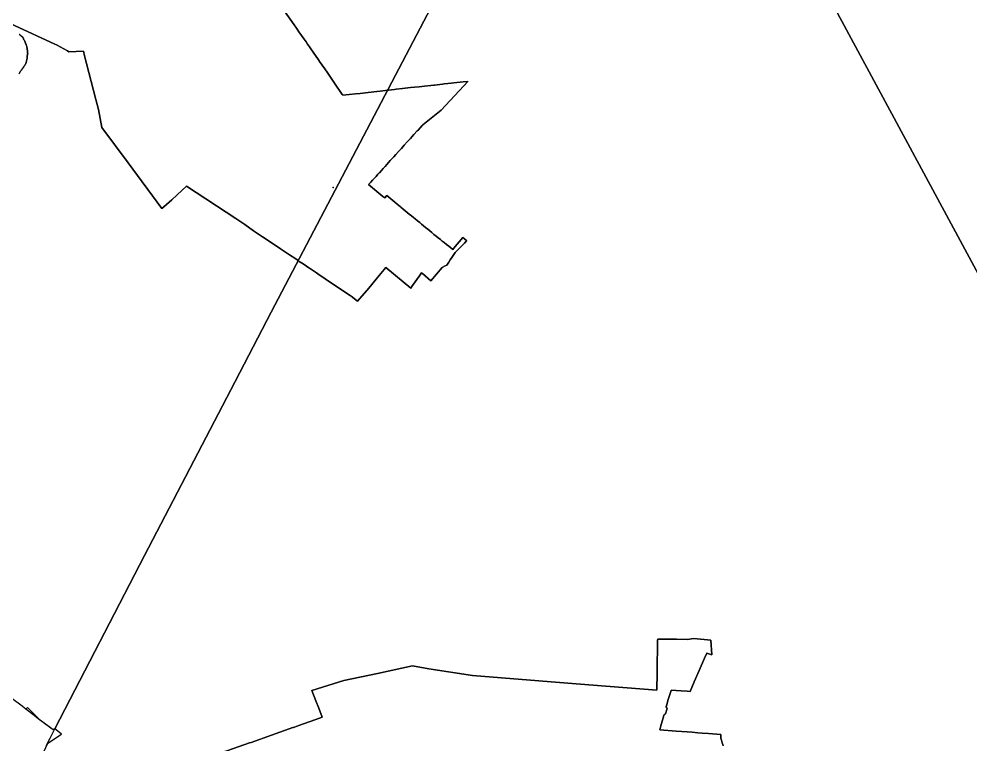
# Model space of a CAD drawing. Header units: inches. Extents: x 11258954 to 11313122, y 3645444 to 3695200.
# Drawn here: x 11269722 to 11278666, y 3667935 to 3674751 of the extents above; entities that cross this region are included whole.
import ezdxf

# ---------------------------------------------------------------- set-up
doc = ezdxf.new("R2010")
doc.units = ezdxf.units.IN
doc.header["$MEASUREMENT"] = 0
for name, color, linetype in [('AnnexationHistory', 183, 'Continuous'), ('PointOfInterest', 52, 'Continuous'), ('ZipCode', 108, 'Continuous')]:
    doc.layers.add(name, color=color, linetype=linetype)

msp = doc.modelspace()

# ---------------------------------------------------------------- linework, layer by layer
at = {"layer": 'AnnexationHistory'}
for points in [[(11278929, 3672000, 0), (11277155.9195, 3675284.646, 0)], [(11277155.9195, 3675284.646, 0), (11278929, 3672000, 0)], [(11273691.219, 3675050.4375, 0), (11272658.9375, 3673080.4375, 0), (11272090.875, 3672000, 0), (11271711.2815, 3671269.3125, 0), (11270902.375, 3669714.25, 0), (11270059.398, 3668087.577, 0), (11270043.1635, 3668077.2255, 0), (11270021.9845, 3668091.6465, 0), (11269902.2715, 3668180.0285, 0), (11269862.727, 3668210.6075, 0), (11269786.7665, 3668271.2505, 0), (11269739.1565, 3668308.8125, 0), (11269219.7815, 3668689.25, 0)], [(11269979.7815, 3667930.25, 0), (11270000, 3667969.6875, 0), (11270015.079, 3668000, 0), (11270059.398, 3668087.577, 0), (11270902.375, 3669714.25, 0), (11271711.2815, 3671269.3125, 0), (11272090.875, 3672000, 0), (11272658.9375, 3673080.4375, 0), (11273691.219, 3675050.4375, 0)]]:
    msp.add_polyline3d(points, dxfattribs=at)
at = {"layer": 'PointOfInterest'}
msp.add_point((11272672.8442, 3673168.5766), dxfattribs=at)
at = {"layer": 'ZipCode'}
for points in [[(11272214.969, 3674826.8125, 0), (11272306.9375, 3674695.75, 0), (11272328.344, 3674665.25, 0), (11272334.719, 3674656.1875, 0), (11272352.0625, 3674631.5, 0), (11272401.5625, 3674561.125, 0), (11272419.1875, 3674536.0625, 0), (11272433.5, 3674515.6875, 0), (11272450.875, 3674490.4375, 0), (11272498.219, 3674421.75, 0), (11272499.969, 3674419.1875, 0), (11272541.4065, 3674359.0625, 0), (11272544.969, 3674353.875, 0), (11272594.125, 3674282.875, 0), (11272623.6565, 3674242.375, 0), (11272687.4065, 3674148.5625, 0), (11272758.719, 3674043.625, 0), (11272764.1875, 3674035.5625, 0), (11272882.8125, 3674048.75, 0), (11272928.5625, 3674053.8125, 0), (11273003.1565, 3674061.875, 0), (11273083.219, 3674070.5625, 0), (11273114.9065, 3674074, 0), (11273165.094, 3674079.9375, 0), (11273248.4065, 3674089.875, 0), (11273266.469, 3674092, 0), (11273324.25, 3674098.6875, 0), (11273401.5315, 3674107.5625, 0), (11273436.8125, 3674111.625, 0), (11273481.8125, 3674116.375, 0), (11273532.875, 3674121.6875, 0), (11273590.969, 3674127.8125, 0), (11273618.875, 3674131.1875, 0), (11273626.6875, 3674132.125, 0), (11273699.375, 3674140.875, 0), (11273717.9065, 3674143.0625, 0), (11273751.9375, 3674147.1875, 0), (11273781.1565, 3674150.625, 0), (11273806.1565, 3674153.5625, 0), (11273895.0265, 3674162.423, 0), (11273938.392, 3674166.6045, 0), (11273942.5235, 3674167.003, 0), (11273688.368, 3673895.786, 0), (11273515.5, 3673757.125, 0), (11273509.719, 3673750.9375, 0), (11273470.719, 3673709.3125, 0), (11273463.625, 3673701.75, 0), (11273432.5315, 3673667.4375, 0), (11273399.1875, 3673630.625, 0), (11273369.094, 3673597.4375, 0), (11273341.594, 3673567.0625, 0), (11273314.375, 3673537, 0), (11273287.1565, 3673506.9375, 0), (11273263.0625, 3673480.375, 0), (11273261.5, 3673478.625, 0), (11273243.844, 3673459.125, 0), (11273227.094, 3673440.625, 0), (11273210.4065, 3673422.1875, 0), (11273193.5625, 3673403.5625, 0), (11273161.625, 3673368.3125, 0), (11273143.6565, 3673348.4375, 0), (11273127.5, 3673330.5625, 0), (11273107.875, 3673308.875, 0), (11273107.125, 3673308.0625, 0), (11273094.219, 3673293.9375, 0), (11273076.219, 3673274.25, 0), (11273059.125, 3673255.5625, 0), (11273042.375, 3673237.25, 0), (11273026.25, 3673219.625, 0), (11273005.5, 3673197, 0), (11273141.7815, 3673086.5, 0), (11273160.25, 3673071.5, 0), (11273177.625, 3673094.5, 0), (11273197.5315, 3673077.9375, 0), (11273215.0315, 3673063.4375, 0), (11273235.219, 3673046.6875, 0), (11273253.6565, 3673031.375, 0), (11273274.25, 3673014.25, 0), (11273291.2815, 3673000.125, 0), (11273301.875, 3672991.3125, 0), (11273310.1565, 3672984.5625, 0), (11273331.875, 3672966.75, 0), (11273351.219, 3672950.9375, 0), (11273370.469, 3672935.1875, 0), (11273388.844, 3672920.125, 0), (11273410.375, 3672902.5, 0), (11273427.969, 3672888.125, 0), (11273444.5315, 3672874.5625, 0), (11273466, 3672857, 0), (11273486.6565, 3672840.0625, 0), (11273504.375, 3672825.5, 0), (11273522.5625, 3672810.5, 0), (11273542.625, 3672793.9375, 0), (11273561.6565, 3672778.25, 0), (11273581.844, 3672761.5625, 0), (11273601.219, 3672745.625, 0), (11273617.1875, 3672732.4375, 0), (11273620.844, 3672729.5, 0), (11273642.094, 3672712.4375, 0), (11273659.969, 3672698.0625, 0), (11273681.4375, 3672680.875, 0), (11273698.969, 3672666.75, 0), (11273716.8125, 3672652.4375, 0), (11273738.719, 3672634.875, 0), (11273760.1565, 3672617.625, 0), (11273777.875, 3672603.4375, 0), (11273797.7815, 3672587.4375, 0), (11273805.719, 3672597.0625, 0), (11273890.625, 3672699.875, 0), (11273907.7815, 3672686.4375, 0), (11273929, 3672669.75, 0), (11273926.6875, 3672667.375, 0), (11273907.469, 3672647.8125, 0), (11273890.625, 3672630.625, 0), (11273873.375, 3672613.0625, 0), (11273863.9065, 3672603.4375, 0), (11273855.25, 3672594.875, 0), (11273820.9065, 3672560.875, 0), (11273802.3125, 3672532.5625, 0), (11273788.6565, 3672512.0625, 0), (11273774.094, 3672490.125, 0), (11273760.219, 3672469.25, 0), (11273747.4065, 3672450, 0), (11273741.6565, 3672441.3125, 0), (11273725.169, 3672432.824, 0), (11273699.2315, 3672419.47, 0), (11273592.067, 3672294.736, 0), (11273511.755, 3672360.6985, 0), (11273503.408, 3672367.4975, 0), (11273483.2765, 3672339.0375, 0), (11273419.7175, 3672249.185, 0), (11273403.302, 3672225.973, 0), (11273169.8355, 3672417.299, 0), (11273106.0585, 3672341.8845, 0), (11273008.222, 3672226.0135, 0), (11272902.9375, 3672101.448, 0), (11272841.9705, 3672148.4285, 0), (11272832.275, 3672155.8995, 0), (11272780.2295, 3672190.8575, 0), (11272597.973, 3672313.27, 0), (11272529.6945, 3672359.129, 0), (11272516.271, 3672368.145, 0), (11272459.963, 3672405.964, 0), (11272453.0805, 3672410.587, 0), (11272391.0615, 3672452.2415, 0), (11272355.11, 3672476.3895, 0), (11272347.763, 3672481.324, 0), (11272322.16, 3672498.519, 0), (11272263.509, 3672537.9135, 0), (11272179.255, 3672594.503, 0), (11272145.9195, 3672616.893, 0), (11272010.747, 3672707.682, 0), (11271926.493, 3672764.272, 0), (11271842.239, 3672820.8615, 0), (11271757.985, 3672877.451, 0), (11271295.049, 3673183.5825, 0), (11271208.525, 3673101.668, 0), (11271157.946, 3673053.8255, 0), (11271082.1, 3672989.3795, 0), (11271063.094, 3672973.23, 0), (11270746.159, 3673401.615, 0), (11270501.366, 3673732.4895, 0), (11270469.6495, 3673902.62, 0), (11270444.847, 3673997.554, 0), (11270335.0745, 3674417.717, 0), (11270329.76, 3674438.0585, 0), (11270326.5565, 3674450.3205, 0), (11270190.1075, 3674444.972, 0), (11270178.5205, 3674452.394, 0), (11270143.73, 3674472.2945, 0), (11270142.6015, 3674472.8645, 0), (11270072.8195, 3674508.1285, 0), (11270058.41, 3674516.188, 0), (11269298.636, 3674866.6385, 0)], [(11269298.636, 3674866.6385, 0), (11270058.41, 3674516.188, 0), (11270072.8195, 3674508.1285, 0), (11270142.6015, 3674472.8645, 0), (11270143.73, 3674472.2945, 0), (11270178.5205, 3674452.394, 0), (11270190.1075, 3674444.972, 0), (11270326.5565, 3674450.3205, 0), (11270329.76, 3674438.0585, 0), (11270335.0745, 3674417.717, 0), (11270444.847, 3673997.554, 0), (11270469.6495, 3673902.62, 0), (11270501.366, 3673732.4895, 0), (11270746.159, 3673401.615, 0), (11271063.094, 3672973.23, 0), (11271082.1, 3672989.3795, 0), (11271157.946, 3673053.8255, 0), (11271208.525, 3673101.668, 0), (11271295.049, 3673183.5825, 0), (11271757.985, 3672877.451, 0), (11271842.239, 3672820.8615, 0), (11271926.493, 3672764.272, 0), (11272010.747, 3672707.682, 0), (11272145.9195, 3672616.893, 0), (11272179.255, 3672594.503, 0), (11272263.509, 3672537.9135, 0), (11272322.16, 3672498.519, 0), (11272347.763, 3672481.324, 0), (11272355.11, 3672476.3895, 0), (11272391.0615, 3672452.2415, 0), (11272453.0805, 3672410.587, 0), (11272459.963, 3672405.964, 0), (11272516.271, 3672368.145, 0), (11272529.6945, 3672359.129, 0), (11272597.973, 3672313.27, 0), (11272780.2295, 3672190.8575, 0), (11272832.275, 3672155.8995, 0), (11272841.9705, 3672148.4285, 0), (11272902.9375, 3672101.448, 0), (11273008.222, 3672226.0135, 0), (11273106.0585, 3672341.8845, 0), (11273169.8355, 3672417.299, 0), (11273403.302, 3672225.973, 0), (11273419.7175, 3672249.185, 0), (11273483.2765, 3672339.0375, 0), (11273503.408, 3672367.4975, 0), (11273511.755, 3672360.6985, 0), (11273592.067, 3672294.736, 0), (11273699.2315, 3672419.47, 0), (11273725.169, 3672432.824, 0), (11273741.6565, 3672441.3125, 0), (11273747.4065, 3672450, 0), (11273760.219, 3672469.25, 0), (11273774.094, 3672490.125, 0), (11273788.6565, 3672512.0625, 0), (11273802.3125, 3672532.5625, 0), (11273820.9065, 3672560.875, 0), (11273855.25, 3672594.875, 0), (11273863.9065, 3672603.4375, 0), (11273873.375, 3672613.0625, 0), (11273890.625, 3672630.625, 0), (11273907.469, 3672647.8125, 0), (11273926.6875, 3672667.375, 0), (11273929, 3672669.75, 0), (11273907.7815, 3672686.4375, 0), (11273890.625, 3672699.875, 0), (11273805.719, 3672597.0625, 0), (11273797.7815, 3672587.4375, 0), (11273777.875, 3672603.4375, 0), (11273760.1565, 3672617.625, 0), (11273738.719, 3672634.875, 0), (11273716.8125, 3672652.4375, 0), (11273698.969, 3672666.75, 0), (11273681.4375, 3672680.875, 0), (11273659.969, 3672698.0625, 0), (11273642.094, 3672712.4375, 0), (11273620.844, 3672729.5, 0), (11273617.1875, 3672732.4375, 0), (11273601.219, 3672745.625, 0), (11273581.844, 3672761.5625, 0), (11273561.6565, 3672778.25, 0), (11273542.625, 3672793.9375, 0), (11273522.5625, 3672810.5, 0), (11273504.375, 3672825.5, 0), (11273486.6565, 3672840.0625, 0), (11273466, 3672857, 0), (11273444.5315, 3672874.5625, 0), (11273427.969, 3672888.125, 0), (11273410.375, 3672902.5, 0), (11273388.844, 3672920.125, 0), (11273370.469, 3672935.1875, 0), (11273351.219, 3672950.9375, 0), (11273331.875, 3672966.75, 0), (11273310.1565, 3672984.5625, 0), (11273301.875, 3672991.3125, 0), (11273291.2815, 3673000.125, 0), (11273274.25, 3673014.25, 0), (11273253.6565, 3673031.375, 0), (11273235.219, 3673046.6875, 0), (11273215.0315, 3673063.4375, 0), (11273197.5315, 3673077.9375, 0), (11273177.625, 3673094.5, 0), (11273160.25, 3673071.5, 0), (11273141.7815, 3673086.5, 0), (11273005.5, 3673197, 0), (11273026.25, 3673219.625, 0), (11273042.375, 3673237.25, 0), (11273059.125, 3673255.5625, 0), (11273076.219, 3673274.25, 0), (11273094.219, 3673293.9375, 0), (11273107.125, 3673308.0625, 0), (11273107.875, 3673308.875, 0), (11273127.5, 3673330.5625, 0), (11273143.6565, 3673348.4375, 0), (11273161.625, 3673368.3125, 0), (11273193.5625, 3673403.5625, 0), (11273210.4065, 3673422.1875, 0), (11273227.094, 3673440.625, 0), (11273243.844, 3673459.125, 0), (11273261.5, 3673478.625, 0), (11273263.0625, 3673480.375, 0), (11273287.1565, 3673506.9375, 0), (11273314.375, 3673537, 0), (11273341.594, 3673567.0625, 0), (11273369.094, 3673597.4375, 0), (11273399.1875, 3673630.625, 0), (11273432.5315, 3673667.4375, 0), (11273463.625, 3673701.75, 0), (11273470.719, 3673709.3125, 0), (11273509.719, 3673750.9375, 0), (11273515.5, 3673757.125, 0), (11273688.368, 3673895.786, 0), (11273942.5235, 3674167.003, 0), (11273938.392, 3674166.6045, 0), (11273895.0265, 3674162.423, 0), (11273806.1565, 3674153.5625, 0), (11273781.1565, 3674150.625, 0), (11273751.9375, 3674147.1875, 0), (11273717.9065, 3674143.0625, 0), (11273699.375, 3674140.875, 0), (11273626.6875, 3674132.125, 0), (11273618.875, 3674131.1875, 0), (11273590.969, 3674127.8125, 0), (11273532.875, 3674121.6875, 0), (11273481.8125, 3674116.375, 0), (11273436.8125, 3674111.625, 0), (11273401.5315, 3674107.5625, 0), (11273324.25, 3674098.6875, 0), (11273266.469, 3674092, 0), (11273248.4065, 3674089.875, 0), (11273165.094, 3674079.9375, 0), (11273114.9065, 3674074, 0), (11273083.219, 3674070.5625, 0), (11273003.1565, 3674061.875, 0), (11272928.5625, 3674053.8125, 0), (11272882.8125, 3674048.75, 0), (11272764.1875, 3674035.5625, 0), (11272758.719, 3674043.625, 0), (11272687.4065, 3674148.5625, 0), (11272623.6565, 3674242.375, 0), (11272594.125, 3674282.875, 0), (11272544.969, 3674353.875, 0), (11272541.4065, 3674359.0625, 0), (11272499.969, 3674419.1875, 0), (11272498.219, 3674421.75, 0), (11272450.875, 3674490.4375, 0), (11272433.5, 3674515.6875, 0), (11272419.1875, 3674536.0625, 0), (11272401.5625, 3674561.125, 0), (11272352.0625, 3674631.5, 0), (11272334.719, 3674656.1875, 0), (11272328.344, 3674665.25, 0), (11272306.9375, 3674695.75, 0), (11272214.969, 3674826.8125, 0)], [(11269721.719, 3674607.75, 0), (11269724.4065, 3674606.4375, 0), (11269725.7815, 3674605.75, 0), (11269727.1875, 3674605, 0), (11269728.6565, 3674604.1875, 0), (11269730.219, 3674603.25, 0), (11269732.4375, 3674601.625, 0), (11269734.219, 3674600, 0), (11269735.9065, 3674598.1875, 0), (11269737.8125, 3674596.25, 0), (11269740.125, 3674594, 0), (11269742.3125, 3674592, 0), (11269744.4375, 3674590.1875, 0), (11269746.594, 3674588.625, 0), (11269748.4375, 3674587.5, 0), (11269750.375, 3674586.375, 0), (11269752.4065, 3674585.0625, 0), (11269754.594, 3674583.4375, 0), (11269755.75, 3674582.375, 0), (11269756.594, 3674581.3125, 0), (11269757.375, 3674580.25, 0), (11269758.219, 3674579, 0), (11269759.219, 3674577.5, 0), (11269760.0315, 3674576.125, 0), (11269760.75, 3674574.8125, 0), (11269761.4065, 3674573.4375, 0), (11269762.2815, 3674571.4375, 0), (11269763.1565, 3674569.3125, 0), (11269764.0315, 3674567.125, 0), (11269765, 3674564.8125, 0), (11269768.5, 3674557.5, 0), (11269772, 3674551.0625, 0), (11269775.594, 3674544.25, 0), (11269779.4065, 3674535.625, 0), (11269780.844, 3674531.75, 0), (11269781.969, 3674528.4375, 0), (11269782.969, 3674525.4375, 0), (11269784, 3674522.625, 0), (11269785.125, 3674519.9375, 0), (11269786.4375, 3674517.125, 0), (11269787.8125, 3674514.125, 0), (11269789.219, 3674510.8125, 0), (11269791.4065, 3674504.625, 0), (11269792.9375, 3674499.0625, 0), (11269794.125, 3674493.4375, 0), (11269795.4065, 3674487.25, 0), (11269797.625, 3674476.5625, 0), (11269799.5, 3674466.375, 0), (11269800.875, 3674456.6875, 0), (11269801.594, 3674447.4375, 0), (11269801.6875, 3674444.5625, 0), (11269801.75, 3674441.5625, 0), (11269801.9065, 3674438.3125, 0), (11269802.219, 3674434.625, 0), (11269802.594, 3674431.625, 0), (11269802.969, 3674429, 0), (11269803.219, 3674426.5, 0), (11269803.219, 3674423.625, 0), (11269802.7815, 3674420.375, 0), (11269802, 3674417.4375, 0), (11269801.0625, 3674414.6875, 0), (11269800.219, 3674412, 0), (11269799.375, 3674407.875, 0), (11269798.9065, 3674403.5625, 0), (11269798.625, 3674398.9375, 0), (11269798.219, 3674393.8125, 0), (11269797.7815, 3674389.125, 0), (11269797.4375, 3674385.125, 0), (11269796.969, 3674381, 0), (11269796.219, 3674376, 0), (11269795.75, 3674373.5, 0), (11269795.3125, 3674371.3125, 0), (11269794.844, 3674369.4375, 0), (11269794.4065, 3674367.625, 0), (11269793.344, 3674362.8125, 0), (11269792.2815, 3674357.6875, 0), (11269791.0315, 3674352.0625, 0), (11269789.4065, 3674345.8125, 0), (11269787.844, 3674340.875, 0), (11269786.25, 3674336.8125, 0), (11269784.4375, 3674332.875, 0), (11269782.219, 3674328.4375, 0), (11269779.75, 3674323.75, 0), (11269777.2815, 3674319.625, 0), (11269774.8125, 3674315.875, 0), (11269772.4065, 3674312.25, 0), (11269770.1875, 3674308.9375, 0), (11269767.875, 3674305.5625, 0), (11269765.3125, 3674301.875, 0), (11269762.4065, 3674297.8125, 0), (11269759.844, 3674294.375, 0), (11269757.5625, 3674291.5, 0), (11269755.375, 3674288.6875, 0), (11269753, 3674285.4375, 0), (11269750.5625, 3674281.875, 0), (11269748.375, 3674278.4375, 0), (11269746.344, 3674275.125, 0), (11269744.4065, 3674272, 0), (11269742.125, 3674268.5, 0), (11269739.719, 3674264.875, 0), (11269737.0315, 3674261.0625, 0), (11269734, 3674256.625, 0), (11269730.7815, 3674251.9375, 0), (11269728.0315, 3674248.0625, 0), (11269725.344, 3674244.1875, 0), (11269722.219, 3674239.625, 0), (11269719.875, 3674236.125, 0)], [(11269719.875, 3674236.125, 0), (11269722.219, 3674239.625, 0), (11269725.344, 3674244.1875, 0), (11269728.0315, 3674248.0625, 0), (11269730.7815, 3674251.9375, 0), (11269734, 3674256.625, 0), (11269737.0315, 3674261.0625, 0), (11269739.719, 3674264.875, 0), (11269742.125, 3674268.5, 0), (11269744.4065, 3674272, 0), (11269746.344, 3674275.125, 0), (11269748.375, 3674278.4375, 0), (11269750.5625, 3674281.875, 0), (11269753, 3674285.4375, 0), (11269755.375, 3674288.6875, 0), (11269757.5625, 3674291.5, 0), (11269759.844, 3674294.375, 0), (11269762.4065, 3674297.8125, 0), (11269765.3125, 3674301.875, 0), (11269767.875, 3674305.5625, 0), (11269770.1875, 3674308.9375, 0), (11269772.4065, 3674312.25, 0), (11269774.8125, 3674315.875, 0), (11269777.2815, 3674319.625, 0), (11269779.75, 3674323.75, 0), (11269782.219, 3674328.4375, 0), (11269784.4375, 3674332.875, 0), (11269786.25, 3674336.8125, 0), (11269787.844, 3674340.875, 0), (11269789.4065, 3674345.8125, 0), (11269791.0315, 3674352.0625, 0), (11269792.2815, 3674357.6875, 0), (11269793.344, 3674362.8125, 0), (11269794.4065, 3674367.625, 0), (11269794.844, 3674369.4375, 0), (11269795.3125, 3674371.3125, 0), (11269795.75, 3674373.5, 0), (11269796.219, 3674376, 0), (11269796.969, 3674381, 0), (11269797.4375, 3674385.125, 0), (11269797.7815, 3674389.125, 0), (11269798.219, 3674393.8125, 0), (11269798.625, 3674398.9375, 0), (11269798.9065, 3674403.5625, 0), (11269799.375, 3674407.875, 0), (11269800.219, 3674412, 0), (11269801.0625, 3674414.6875, 0), (11269802, 3674417.4375, 0), (11269802.7815, 3674420.375, 0), (11269803.219, 3674423.625, 0), (11269803.219, 3674426.5, 0), (11269802.969, 3674429, 0), (11269802.594, 3674431.625, 0), (11269802.219, 3674434.625, 0), (11269801.9065, 3674438.3125, 0), (11269801.75, 3674441.5625, 0), (11269801.6875, 3674444.5625, 0), (11269801.594, 3674447.4375, 0), (11269800.875, 3674456.6875, 0), (11269799.5, 3674466.375, 0), (11269797.625, 3674476.5625, 0), (11269795.4065, 3674487.25, 0), (11269794.125, 3674493.4375, 0), (11269792.9375, 3674499.0625, 0), (11269791.4065, 3674504.625, 0), (11269789.219, 3674510.8125, 0), (11269787.8125, 3674514.125, 0), (11269786.4375, 3674517.125, 0), (11269785.125, 3674519.9375, 0), (11269784, 3674522.625, 0), (11269782.969, 3674525.4375, 0), (11269781.969, 3674528.4375, 0), (11269780.844, 3674531.75, 0), (11269779.4065, 3674535.625, 0), (11269775.594, 3674544.25, 0), (11269772, 3674551.0625, 0), (11269768.5, 3674557.5, 0), (11269765, 3674564.8125, 0), (11269764.0315, 3674567.125, 0), (11269763.1565, 3674569.3125, 0), (11269762.2815, 3674571.4375, 0), (11269761.4065, 3674573.4375, 0), (11269760.75, 3674574.8125, 0), (11269760.0315, 3674576.125, 0), (11269759.219, 3674577.5, 0), (11269758.219, 3674579, 0), (11269757.375, 3674580.25, 0), (11269756.594, 3674581.3125, 0), (11269755.75, 3674582.375, 0), (11269754.594, 3674583.4375, 0), (11269752.4065, 3674585.0625, 0), (11269750.375, 3674586.375, 0), (11269748.4375, 3674587.5, 0), (11269746.594, 3674588.625, 0), (11269744.4375, 3674590.1875, 0), (11269742.3125, 3674592, 0), (11269740.125, 3674594, 0), (11269737.8125, 3674596.25, 0), (11269735.9065, 3674598.1875, 0), (11269734.219, 3674600, 0), (11269732.4375, 3674601.625, 0), (11269730.219, 3674603.25, 0), (11269728.6565, 3674604.1875, 0), (11269727.1875, 3674605, 0), (11269725.7815, 3674605.75, 0), (11269724.4065, 3674606.4375, 0), (11269721.719, 3674607.75, 0)], [(11271578.8785, 3667844.156, 0), (11271887.9075, 3667953.854, 0), (11271902.968, 3667959.1845, 0), (11272092.6915, 3668026.339, 0), (11272294.101, 3668097.9955, 0), (11272299.9665, 3668100.0755, 0), (11272334.3335, 3668112.2635, 0), (11272350.6455, 3668118.0635, 0), (11272502.2225, 3668171.932, 0), (11272502.324, 3668171.968, 0), (11272545.6235, 3668187.356, 0), (11272545.6265, 3668187.357, 0), (11272569.439, 3668195.725, 0), (11272538.2755, 3668281.637, 0), (11272511.5485, 3668349.966, 0), (11272473.333, 3668447.6665, 0), (11272773.854, 3668539.5945, 0), (11273091.3875, 3668607.7, 0), (11273420.4295, 3668678.2735, 0), (11273572.587, 3668649.9365, 0), (11273981.5625, 3668587.526, 0), (11274877.247, 3668515.0865, 0), (11275115.2065, 3668497.3745, 0), (11275715.3035, 3668450.591, 0), (11275715.4065, 3668458.875, 0), (11275717.6775, 3668606.1875, 0), (11275719.425, 3668719.524, 0), (11275720.972, 3668819.872, 0), (11275722.5195, 3668920.22, 0), (11275722.665, 3668929.659, 0), (11275795.5135, 3668928.79, 0), (11275898.9875, 3668927.556, 0), (11275998.9355, 3668926.364, 0), (11276061.2245, 3668934.3755, 0), (11276222.168, 3668920.3375, 0), (11276231, 3668780.5, 0), (11276185, 3668798.5, 0), (11276164, 3668750, 0), (11276114, 3668635.5, 0), (11276067, 3668526.5, 0), (11276029, 3668437.75, 0), (11276000, 3668439.75, 0), (11275944.2815, 3668444.0625, 0), (11275850.5315, 3668450.625, 0), (11275845.469, 3668435.75, 0), (11275829.469, 3668389.3125, 0), (11275819.375, 3668353.375, 0), (11275804.125, 3668300.5625, 0), (11275803.8125, 3668299.4375, 0), (11275803.5625, 3668298.25, 0), (11275803.4065, 3668297.0625, 0), (11275803.3125, 3668295.875, 0), (11275803.2815, 3668294.6875, 0), (11275803.3125, 3668293.5, 0), (11275803.4375, 3668292.3125, 0), (11275803.625, 3668291.125, 0), (11275803.875, 3668289.9375, 0), (11275804.219, 3668288.8125, 0), (11275804.625, 3668287.6875, 0), (11275805.094, 3668286.5625, 0), (11275805.625, 3668285.5, 0), (11275806.219, 3668284.4375, 0), (11275806.875, 3668283.4375, 0), (11275807.594, 3668282.5, 0), (11275808.375, 3668281.5625, 0), (11275809.1875, 3668280.6875, 0), (11275810.0625, 3668279.875, 0), (11275810.969, 3668279.125, 0), (11275797.5625, 3668226.625, 0), (11275796.594, 3668226.5, 0), (11275795.625, 3668226.3125, 0), (11275794.6565, 3668226.0625, 0), (11275793.719, 3668225.8125, 0), (11275792.7815, 3668225.5, 0), (11275791.875, 3668225.125, 0), (11275790.969, 3668224.6875, 0), (11275790.094, 3668224.25, 0), (11275789.25, 3668223.75, 0), (11275788.4065, 3668223.1875, 0), (11275787.594, 3668222.625, 0), (11275786.8125, 3668222, 0), (11275786.0625, 3668221.3125, 0), (11275785.344, 3668220.625, 0), (11275784.6875, 3668219.875, 0), (11275784.0625, 3668219.125, 0), (11275783.469, 3668218.3125, 0), (11275782.9065, 3668217.5, 0), (11275782.4065, 3668216.625, 0), (11275781.9375, 3668215.75, 0), (11275781.5, 3668214.875, 0), (11275781.125, 3668213.9375, 0), (11275780.7815, 3668213, 0), (11275780.4065, 3668212.1875, 0), (11275753.25, 3668115.0625, 0), (11275743.8125, 3668077.9375, 0), (11275896.1565, 3668066.1875, 0), (11276000, 3668058, 0), (11276047, 3668054.25, 0), (11276101, 3668050, 0), (11276142, 3668046.5, 0), (11276201, 3668042, 0), (11276317, 3668033, 0), (11276316, 3668000, 0), (11276319, 3667989, 0), (11276322, 3667979.5, 0), (11276326, 3667967.25, 0), (11276330, 3667954.25, 0), (11276335, 3667940, 0), (11276339, 3667925.75, 0)], [(11276339, 3667925.75, 0), (11276335, 3667940, 0), (11276330, 3667954.25, 0), (11276326, 3667967.25, 0), (11276322, 3667979.5, 0), (11276319, 3667989, 0), (11276316, 3668000, 0), (11276317, 3668033, 0), (11276201, 3668042, 0), (11276142, 3668046.5, 0), (11276101, 3668050, 0), (11276047, 3668054.25, 0), (11276000, 3668058, 0), (11275896.1565, 3668066.1875, 0), (11275743.8125, 3668077.9375, 0), (11275753.25, 3668115.0625, 0), (11275780.4065, 3668212.1875, 0), (11275780.7815, 3668213, 0), (11275781.125, 3668213.9375, 0), (11275781.5, 3668214.875, 0), (11275781.9375, 3668215.75, 0), (11275782.4065, 3668216.625, 0), (11275782.9065, 3668217.5, 0), (11275783.469, 3668218.3125, 0), (11275784.0625, 3668219.125, 0), (11275784.6875, 3668219.875, 0), (11275785.344, 3668220.625, 0), (11275786.0625, 3668221.3125, 0), (11275786.8125, 3668222, 0), (11275787.594, 3668222.625, 0), (11275788.4065, 3668223.1875, 0), (11275789.25, 3668223.75, 0), (11275790.094, 3668224.25, 0), (11275790.969, 3668224.6875, 0), (11275791.875, 3668225.125, 0), (11275792.7815, 3668225.5, 0), (11275793.719, 3668225.8125, 0), (11275794.6565, 3668226.0625, 0), (11275795.625, 3668226.3125, 0), (11275796.594, 3668226.5, 0), (11275797.5625, 3668226.625, 0), (11275810.969, 3668279.125, 0), (11275810.0625, 3668279.875, 0), (11275809.1875, 3668280.6875, 0), (11275808.375, 3668281.5625, 0), (11275807.594, 3668282.5, 0), (11275806.875, 3668283.4375, 0), (11275806.219, 3668284.4375, 0), (11275805.625, 3668285.5, 0), (11275805.094, 3668286.5625, 0), (11275804.625, 3668287.6875, 0), (11275804.219, 3668288.8125, 0), (11275803.875, 3668289.9375, 0), (11275803.625, 3668291.125, 0), (11275803.4375, 3668292.3125, 0), (11275803.3125, 3668293.5, 0), (11275803.2815, 3668294.6875, 0), (11275803.3125, 3668295.875, 0), (11275803.4065, 3668297.0625, 0), (11275803.5625, 3668298.25, 0), (11275803.8125, 3668299.4375, 0), (11275804.125, 3668300.5625, 0), (11275819.375, 3668353.375, 0), (11275829.469, 3668389.3125, 0), (11275845.469, 3668435.75, 0), (11275850.5315, 3668450.625, 0), (11275944.2815, 3668444.0625, 0), (11276000, 3668439.75, 0), (11276029, 3668437.75, 0), (11276067, 3668526.5, 0), (11276114, 3668635.5, 0), (11276164, 3668750, 0), (11276185, 3668798.5, 0), (11276231, 3668780.5, 0), (11276222.168, 3668920.3375, 0), (11276061.2245, 3668934.3755, 0), (11275998.9355, 3668926.364, 0), (11275898.9875, 3668927.556, 0), (11275795.5135, 3668928.79, 0), (11275722.665, 3668929.659, 0), (11275722.5195, 3668920.22, 0), (11275720.972, 3668819.872, 0), (11275719.425, 3668719.524, 0), (11275717.6775, 3668606.1875, 0), (11275715.4065, 3668458.875, 0), (11275715.3035, 3668450.591, 0), (11275115.2065, 3668497.3745, 0), (11274877.247, 3668515.0865, 0), (11273981.5625, 3668587.526, 0), (11273572.587, 3668649.9365, 0), (11273420.4295, 3668678.2735, 0), (11273091.3875, 3668607.7, 0), (11272773.854, 3668539.5945, 0), (11272473.333, 3668447.6665, 0), (11272511.5485, 3668349.966, 0), (11272538.2755, 3668281.637, 0), (11272569.439, 3668195.725, 0), (11272545.6265, 3668187.357, 0), (11272545.6235, 3668187.356, 0), (11272502.324, 3668171.968, 0), (11272502.2225, 3668171.932, 0), (11272350.6455, 3668118.0635, 0), (11272334.3335, 3668112.2635, 0), (11272299.9665, 3668100.0755, 0), (11272294.101, 3668097.9955, 0), (11272092.6915, 3668026.339, 0), (11271902.968, 3667959.1845, 0), (11271887.9075, 3667953.854, 0), (11271578.8785, 3667844.156, 0)], [(11269935.0895, 3667830.651, 0), (11269991.752, 3667953.599, 0), (11270119.5255, 3668035.1175, 0), (11270086.8225, 3668063.709, 0), (11270059.248, 3668087.8165, 0), (11270047.098, 3668080.2735, 0), (11270042.696, 3668077.52, 0), (11269920.329, 3668166.697, 0), (11269800.2275, 3668286.969, 0), (11269786.7665, 3668271.2505, 0), (11269756.7215, 3668294.9545, 0), (11269739.1565, 3668308.8125, 0), (11269219.7815, 3668689.25, 0)]]:
    msp.add_polyline3d(points, dxfattribs=at)

doc.saveas('drawing.dxf')
